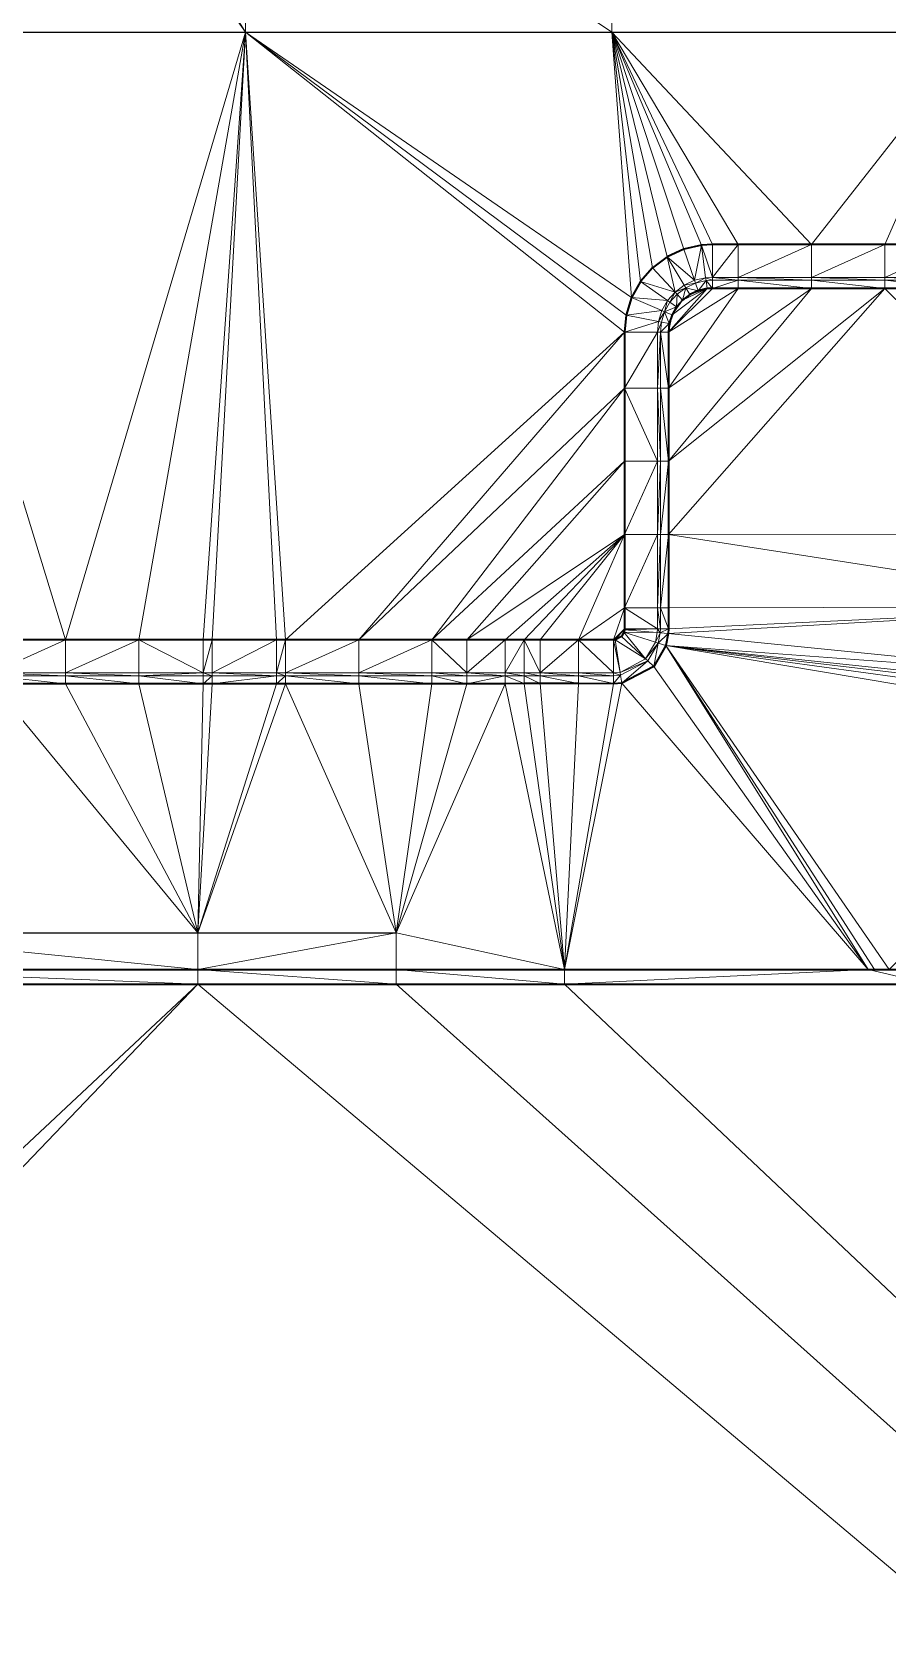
# Model space of a CAD drawing. Header units: metres. Extents: x 246428 to 246884, y 7418966 to 7419490.
# Drawn here: x 246667.09 to 246678.76, y 7419358.37 to 7419380.21 of the extents above; entities that cross this region are included whole.
import ezdxf

# ---------------------------------------------------------------- set-up
doc = ezdxf.new("R2010")
doc.units = ezdxf.units.M
doc.linetypes.add('blank name', pattern=[0])
doc.linetypes.add('HIDDEN', pattern=[9.525, 6.35, -3.175])
doc.layers.add('_12D_UNMAPPED', color=7, linetype='Continuous')
for name, color, linetype, lineweight in [('BATTER', 250, 'HIDDEN', 25), ('GRADELINES', 250, 'HIDDEN', 25), ('MISC_PATHS', 7, 'Continuous', 35)]:
    doc.layers.add(name, color=color, linetype=linetype, lineweight=lineweight)
for name, color, linetype, lineweight, true_color in [('KERB_BACK', 7, 'Continuous', 35, 0x5fd2ff), ('KERB_LINE', 7, 'Continuous', 18, 0xb9b9b9), ('KERB_LIP', 7, 'Continuous', 35, 0x5fd2ff), ('KERB_TOP', 7, 'Continuous', 18, 0xb9b9b9)]:
    doc.layers.add(name, color=color, linetype=linetype, lineweight=lineweight, true_color=true_color)

msp = doc.modelspace()

# ---------------------------------------------------------------- linework, layer by layer
at = {"layer": '_12D_UNMAPPED', "color": 3, "linetype": 'blank name', "lineweight": 0}
for points in [[(246665.008, 7419380.205, 34.223), (246666.636, 7419383.555, 34.286), (246667.636, 7419383.555, 34.304)], [(246670.008, 7419380.205, 34.314), (246665.008, 7419380.205, 34.223), (246667.636, 7419383.555, 34.304)], [(246670.008, 7419380.205, 34.314), (246667.636, 7419383.555, 34.304), (246667.929, 7419383.555, 34.309)], [(246670.008, 7419383.555, 34.347), (246670.008, 7419380.205, 34.314), (246667.929, 7419383.555, 34.309)], [(246675.008, 7419380.205, 34.405), (246670.008, 7419380.205, 34.314), (246670.008, 7419383.555, 34.347)], [(246675.008, 7419380.205, 34.405), (246670.008, 7419383.555, 34.347), (246675.008, 7419383.555, 34.439)], [(246680.008, 7419383.555, 34.53), (246680.008, 7419380.205, 34.496), (246675.008, 7419383.555, 34.439)], [(246680.008, 7419380.205, 34.496), (246675.008, 7419380.205, 34.405), (246675.008, 7419383.555, 34.439)], [(246667.552, 7419371.905, 34.186), (246666.552, 7419371.905, 34.168), (246665.008, 7419380.205, 34.223)], [(246667.552, 7419371.905, 34.186), (246665.008, 7419380.205, 34.223), (246670.008, 7419380.205, 34.314)], [(246668.552, 7419371.905, 34.204), (246667.552, 7419371.905, 34.186), (246670.008, 7419380.205, 34.314)], [(246669.429, 7419371.905, 34.22), (246668.552, 7419371.905, 34.204), (246670.008, 7419380.205, 34.314)], [(246669.429, 7419371.905, 34.22), (246669.429, 7419371.905, 34.22), (246670.008, 7419380.205, 34.314)], [(246669.552, 7419371.905, 34.223), (246669.429, 7419371.905, 34.22), (246670.008, 7419380.205, 34.314)], [(246670.429, 7419371.905, 34.239), (246669.552, 7419371.905, 34.223), (246670.008, 7419380.205, 34.314)], [(246670.429, 7419371.905, 34.239), (246670.429, 7419371.905, 34.239), (246670.008, 7419380.205, 34.314)], [(246670.008, 7419380.205, 34.314), (246675.203, 7419376.341, 34.37), (246675.179, 7419376.105, 34.367)], [(246670.552, 7419371.905, 34.241), (246670.429, 7419371.905, 34.239), (246670.008, 7419380.205, 34.314)], [(246670.008, 7419380.205, 34.314), (246675.277, 7419376.579, 34.374), (246675.203, 7419376.341, 34.37)], [(246670.008, 7419380.205, 34.314), (246675.008, 7419380.205, 34.405), (246675.277, 7419376.579, 34.374)], [(246670.552, 7419371.905, 34.241), (246670.008, 7419380.205, 34.314), (246675.179, 7419376.105, 34.367)], [(246675.008, 7419380.205, 34.405), (246675.399, 7419376.797, 34.378), (246675.277, 7419376.579, 34.374)], [(246675.008, 7419380.205, 34.405), (246680.008, 7419380.205, 34.496), (246677.732, 7419377.305, 34.426)], [(246675.008, 7419380.205, 34.405), (246677.732, 7419377.305, 34.426), (246676.732, 7419377.305, 34.408)], [(246675.008, 7419380.205, 34.405), (246676.732, 7419377.305, 34.408), (246676.38, 7419377.305, 34.401)], [(246675.008, 7419380.205, 34.405), (246676.38, 7419377.305, 34.401), (246676.232, 7419377.296, 34.398)], [(246675.008, 7419380.205, 34.405), (246676.232, 7419377.296, 34.398), (246675.989, 7419377.24, 34.393)], [(246675.008, 7419380.205, 34.405), (246675.989, 7419377.24, 34.393), (246675.763, 7419377.135, 34.388)], [(246675.008, 7419380.205, 34.405), (246675.563, 7419376.985, 34.383), (246675.399, 7419376.797, 34.378)], [(246675.008, 7419380.205, 34.405), (246675.763, 7419377.135, 34.388), (246675.563, 7419376.985, 34.383)], [(246680.008, 7419380.205, 34.496), (246678.732, 7419377.305, 34.444), (246677.732, 7419377.305, 34.426)], [(246680.008, 7419380.205, 34.496), (246679.732, 7419377.305, 34.462), (246678.732, 7419377.305, 34.444)], [(246675.989, 7419377.24, 34.393), (246676.232, 7419377.296, 34.398), (246676.136, 7419376.815, 34.368)], [(246676.232, 7419377.296, 34.398), (246676.287, 7419376.85, 34.373), (246676.136, 7419376.815, 34.368)], [(246676.232, 7419377.296, 34.398), (246676.38, 7419377.305, 34.401), (246676.38, 7419376.855, 34.376)], [(246676.232, 7419377.296, 34.398), (246676.38, 7419376.855, 34.376), (246676.287, 7419376.85, 34.373)], [(246676.732, 7419377.305, 34.408), (246676.732, 7419376.855, 34.383), (246676.38, 7419376.855, 34.376)], [(246676.38, 7419377.305, 34.401), (246676.732, 7419377.305, 34.408), (246676.38, 7419376.855, 34.376)], [(246676.732, 7419377.305, 34.408), (246677.732, 7419377.305, 34.426), (246676.732, 7419376.855, 34.383)], [(246677.732, 7419377.305, 34.426), (246677.732, 7419376.855, 34.401), (246676.732, 7419376.855, 34.383)], [(246677.732, 7419377.305, 34.426), (246678.732, 7419377.305, 34.444), (246677.732, 7419376.855, 34.401)], [(246678.732, 7419377.305, 34.444), (246678.732, 7419376.855, 34.419), (246677.732, 7419376.855, 34.401)], [(246679.732, 7419377.305, 34.462), (246679.732, 7419376.855, 34.437), (246678.732, 7419376.855, 34.419)], [(246678.732, 7419377.305, 34.444), (246679.732, 7419377.305, 34.462), (246678.732, 7419376.855, 34.419)], [(246675.563, 7419376.985, 34.383), (246675.763, 7419377.135, 34.388), (246675.869, 7419376.655, 34.358)], [(246675.763, 7419377.135, 34.388), (246675.989, 7419377.24, 34.393), (246676.136, 7419376.815, 34.368)], [(246675.763, 7419377.135, 34.388), (246676.136, 7419376.815, 34.368), (246675.994, 7419376.749, 34.363)], [(246675.763, 7419377.135, 34.388), (246675.994, 7419376.749, 34.363), (246675.869, 7419376.655, 34.358)], [(246675.399, 7419376.797, 34.378), (246675.563, 7419376.985, 34.383), (246675.869, 7419376.655, 34.358)], [(246676.287, 7419376.85, 34.373), (246676.38, 7419376.855, 34.376), (246676.38, 7419376.815, 34.526)], [(246676.38, 7419376.855, 34.376), (246676.732, 7419376.855, 34.383), (246676.732, 7419376.815, 34.533)], [(246676.38, 7419376.855, 34.376), (246676.732, 7419376.815, 34.533), (246676.38, 7419376.815, 34.526)], [(246676.732, 7419376.855, 34.383), (246677.732, 7419376.855, 34.401), (246677.732, 7419376.815, 34.551)], [(246676.732, 7419376.855, 34.383), (246677.732, 7419376.815, 34.551), (246676.732, 7419376.815, 34.533)], [(246677.732, 7419376.855, 34.401), (246678.732, 7419376.855, 34.419), (246678.732, 7419376.815, 34.569)], [(246677.732, 7419376.855, 34.401), (246678.732, 7419376.815, 34.569), (246677.732, 7419376.815, 34.551)], [(246678.732, 7419376.855, 34.419), (246679.732, 7419376.815, 34.587), (246678.732, 7419376.815, 34.569)], [(246678.732, 7419376.855, 34.419), (246679.732, 7419376.855, 34.437), (246679.732, 7419376.815, 34.587)], [(246675.277, 7419376.579, 34.374), (246675.399, 7419376.797, 34.378), (246675.767, 7419376.538, 34.353)], [(246675.399, 7419376.797, 34.378), (246675.869, 7419376.655, 34.358), (246675.767, 7419376.538, 34.353)], [(246675.767, 7419376.538, 34.353), (246675.869, 7419376.655, 34.358), (246675.799, 7419376.515, 34.503)], [(246675.78, 7419373.343, 34.465), (246675.78, 7419374.343, 34.475), (246678.732, 7419376.705, 34.569)], [(246682.13, 7419373.355, 34.665), (246675.78, 7419373.343, 34.465), (246678.732, 7419376.705, 34.569)], [(246678.732, 7419376.705, 34.569), (246675.78, 7419374.343, 34.475), (246677.732, 7419376.705, 34.551)], [(246675.78, 7419376.105, 34.492), (246676.732, 7419376.705, 34.533), (246675.78, 7419375.343, 34.485)], [(246676.306, 7419376.701, 34.523), (246676.38, 7419376.705, 34.526), (246675.78, 7419376.105, 34.492)], [(246676.38, 7419376.705, 34.526), (246676.732, 7419376.705, 34.533), (246675.78, 7419376.105, 34.492)], [(246676.732, 7419376.705, 34.533), (246677.732, 7419376.705, 34.551), (246675.78, 7419375.343, 34.485)], [(246677.732, 7419376.705, 34.551), (246675.78, 7419374.343, 34.475), (246675.78, 7419375.343, 34.485)], [(246675.828, 7419376.342, 34.499), (246676.306, 7419376.701, 34.523), (246675.78, 7419376.105, 34.492)], [(246675.869, 7419376.655, 34.358), (246675.897, 7419376.626, 34.508), (246675.799, 7419376.515, 34.503)], [(246675.971, 7419376.545, 34.508), (246676.306, 7419376.701, 34.523), (246675.828, 7419376.342, 34.499)], [(246675.869, 7419376.655, 34.358), (246675.994, 7419376.749, 34.363), (246676.015, 7419376.714, 34.513)], [(246675.869, 7419376.655, 34.358), (246676.015, 7419376.714, 34.513), (246675.897, 7419376.626, 34.508)], [(246675.897, 7419376.626, 34.508), (246676.015, 7419376.714, 34.513), (246675.971, 7419376.545, 34.508)], [(246676.015, 7419376.714, 34.513), (246676.071, 7419376.62, 34.513), (246675.971, 7419376.545, 34.508)], [(246676.071, 7419376.62, 34.513), (246676.306, 7419376.701, 34.523), (246675.971, 7419376.545, 34.508)], [(246675.994, 7419376.749, 34.363), (246676.136, 7419376.815, 34.368), (246676.149, 7419376.777, 34.518)], [(246675.994, 7419376.749, 34.363), (246676.149, 7419376.777, 34.518), (246676.015, 7419376.714, 34.513)], [(246676.015, 7419376.714, 34.513), (246676.149, 7419376.777, 34.518), (246676.184, 7419376.673, 34.518)], [(246676.015, 7419376.714, 34.513), (246676.184, 7419376.673, 34.518), (246676.071, 7419376.62, 34.513)], [(246676.184, 7419376.673, 34.518), (246676.306, 7419376.701, 34.523), (246676.071, 7419376.62, 34.513)], [(246676.136, 7419376.815, 34.368), (246676.287, 7419376.85, 34.373), (246676.149, 7419376.777, 34.518)], [(246676.287, 7419376.85, 34.373), (246676.292, 7419376.81, 34.523), (246676.149, 7419376.777, 34.518)], [(246676.149, 7419376.777, 34.518), (246676.292, 7419376.81, 34.523), (246676.184, 7419376.673, 34.518)], [(246676.292, 7419376.81, 34.523), (246676.306, 7419376.701, 34.523), (246676.184, 7419376.673, 34.518)], [(246676.287, 7419376.85, 34.373), (246676.38, 7419376.815, 34.526), (246676.292, 7419376.81, 34.523)], [(246676.292, 7419376.81, 34.523), (246676.38, 7419376.815, 34.526), (246676.38, 7419376.705, 34.526)], [(246676.292, 7419376.81, 34.523), (246676.38, 7419376.705, 34.526), (246676.306, 7419376.701, 34.523)], [(246676.732, 7419376.815, 34.533), (246676.732, 7419376.705, 34.533), (246676.38, 7419376.705, 34.526)], [(246676.38, 7419376.815, 34.526), (246676.732, 7419376.815, 34.533), (246676.38, 7419376.705, 34.526)], [(246676.732, 7419376.815, 34.533), (246677.732, 7419376.815, 34.551), (246677.732, 7419376.705, 34.551)], [(246676.732, 7419376.815, 34.533), (246677.732, 7419376.705, 34.551), (246676.732, 7419376.705, 34.533)], [(246677.732, 7419376.815, 34.551), (246678.732, 7419376.815, 34.569), (246678.732, 7419376.705, 34.569)], [(246677.732, 7419376.815, 34.551), (246678.732, 7419376.705, 34.569), (246677.732, 7419376.705, 34.551)], [(246678.732, 7419376.815, 34.569), (246679.732, 7419376.705, 34.587), (246678.732, 7419376.705, 34.569)], [(246678.732, 7419376.815, 34.569), (246679.732, 7419376.815, 34.587), (246679.732, 7419376.705, 34.587)], [(246679.732, 7419376.705, 34.587), (246682.13, 7419373.355, 34.665), (246678.732, 7419376.705, 34.569)], [(246675.203, 7419376.341, 34.37), (246675.277, 7419376.579, 34.374), (246675.69, 7419376.402, 34.349)], [(246675.277, 7419376.579, 34.374), (246675.767, 7419376.538, 34.353), (246675.69, 7419376.402, 34.349)], [(246675.69, 7419376.402, 34.349), (246675.767, 7419376.538, 34.353), (246675.727, 7419376.386, 34.499)], [(246675.767, 7419376.538, 34.353), (246675.799, 7419376.515, 34.503), (246675.727, 7419376.386, 34.499)], [(246675.727, 7419376.386, 34.499), (246675.799, 7419376.515, 34.503), (246675.889, 7419376.451, 34.503)], [(246675.727, 7419376.386, 34.499), (246675.889, 7419376.451, 34.503), (246675.828, 7419376.342, 34.499)], [(246675.799, 7419376.515, 34.503), (246675.897, 7419376.626, 34.508), (246675.889, 7419376.451, 34.503)], [(246675.889, 7419376.451, 34.503), (246675.971, 7419376.545, 34.508), (246675.828, 7419376.342, 34.499)], [(246675.897, 7419376.626, 34.508), (246675.971, 7419376.545, 34.508), (246675.889, 7419376.451, 34.503)], [(246675.179, 7419376.105, 34.367), (246675.203, 7419376.341, 34.37), (246675.644, 7419376.253, 34.345)], [(246675.179, 7419376.105, 34.367), (246675.644, 7419376.253, 34.345), (246675.63, 7419376.105, 34.342)], [(246675.203, 7419376.341, 34.37), (246675.69, 7419376.402, 34.349), (246675.644, 7419376.253, 34.345)], [(246675.63, 7419376.105, 34.342), (246675.644, 7419376.253, 34.345), (246675.683, 7419376.245, 34.495)], [(246675.63, 7419376.105, 34.342), (246675.683, 7419376.245, 34.495), (246675.669, 7419376.105, 34.492)], [(246675.644, 7419376.253, 34.345), (246675.69, 7419376.402, 34.349), (246675.727, 7419376.386, 34.499)], [(246675.644, 7419376.253, 34.345), (246675.727, 7419376.386, 34.499), (246675.683, 7419376.245, 34.495)], [(246675.669, 7419376.105, 34.492), (246675.683, 7419376.245, 34.495), (246675.791, 7419376.223, 34.495)], [(246675.669, 7419376.105, 34.492), (246675.791, 7419376.223, 34.495), (246675.78, 7419376.105, 34.492)], [(246675.683, 7419376.245, 34.495), (246675.727, 7419376.386, 34.499), (246675.791, 7419376.223, 34.495)], [(246675.727, 7419376.386, 34.499), (246675.828, 7419376.342, 34.499), (246675.791, 7419376.223, 34.495)], [(246675.791, 7419376.223, 34.495), (246675.828, 7419376.342, 34.499), (246675.78, 7419376.105, 34.492)], [(246671.552, 7419371.905, 34.259), (246670.552, 7419371.905, 34.241), (246675.179, 7419376.105, 34.367)], [(246671.552, 7419371.905, 34.259), (246675.179, 7419376.105, 34.367), (246675.179, 7419375.343, 34.36)], [(246675.179, 7419375.343, 34.36), (246675.63, 7419376.105, 34.342), (246675.63, 7419375.343, 34.335)], [(246675.179, 7419375.343, 34.36), (246675.179, 7419376.105, 34.367), (246675.63, 7419376.105, 34.342)], [(246675.63, 7419375.343, 34.335), (246675.63, 7419376.105, 34.342), (246675.669, 7419376.105, 34.492)], [(246675.63, 7419375.343, 34.335), (246675.669, 7419376.105, 34.492), (246675.669, 7419375.343, 34.485)], [(246675.669, 7419375.343, 34.485), (246675.669, 7419376.105, 34.492), (246675.78, 7419375.343, 34.485)], [(246675.669, 7419376.105, 34.492), (246675.78, 7419376.105, 34.492), (246675.78, 7419375.343, 34.485)], [(246672.552, 7419371.905, 34.277), (246671.552, 7419371.905, 34.259), (246675.179, 7419375.343, 34.36)], [(246675.179, 7419374.343, 34.35), (246672.552, 7419371.905, 34.277), (246675.179, 7419375.343, 34.36)], [(246675.63, 7419374.343, 34.325), (246675.179, 7419375.343, 34.36), (246675.63, 7419375.343, 34.335)], [(246675.63, 7419374.343, 34.325), (246675.179, 7419374.343, 34.35), (246675.179, 7419375.343, 34.36)], [(246675.669, 7419374.343, 34.475), (246675.63, 7419374.343, 34.325), (246675.63, 7419375.343, 34.335)], [(246675.669, 7419374.343, 34.475), (246675.63, 7419375.343, 34.335), (246675.669, 7419375.343, 34.485)], [(246675.78, 7419374.343, 34.475), (246675.669, 7419375.343, 34.485), (246675.78, 7419375.343, 34.485)], [(246675.78, 7419374.343, 34.475), (246675.669, 7419374.343, 34.475), (246675.669, 7419375.343, 34.485)], [(246675.179, 7419374.343, 34.35), (246673.029, 7419371.905, 34.286), (246672.552, 7419371.905, 34.277)], [(246675.179, 7419374.343, 34.35), (246673.029, 7419371.905, 34.286), (246673.029, 7419371.905, 34.286)], [(246675.179, 7419374.343, 34.35), (246675.179, 7419373.343, 34.34), (246673.029, 7419371.905, 34.286)], [(246675.179, 7419373.343, 34.34), (246675.63, 7419374.343, 34.325), (246675.63, 7419373.343, 34.315)], [(246675.179, 7419373.343, 34.34), (246675.179, 7419374.343, 34.35), (246675.63, 7419374.343, 34.325)], [(246675.63, 7419373.343, 34.315), (246675.669, 7419374.343, 34.475), (246675.669, 7419373.343, 34.465)], [(246675.63, 7419373.343, 34.315), (246675.63, 7419374.343, 34.325), (246675.669, 7419374.343, 34.475)], [(246675.669, 7419373.343, 34.465), (246675.78, 7419374.343, 34.475), (246675.78, 7419373.343, 34.465)], [(246675.669, 7419373.343, 34.465), (246675.669, 7419374.343, 34.475), (246675.78, 7419374.343, 34.475)], [(246675.179, 7419373.343, 34.34), (246673.552, 7419371.905, 34.296), (246673.029, 7419371.905, 34.286)], [(246675.179, 7419373.343, 34.34), (246673.812, 7419371.905, 34.3), (246673.552, 7419371.905, 34.296)], [(246675.179, 7419373.343, 34.34), (246674.029, 7419371.905, 34.304), (246673.812, 7419371.905, 34.3)], [(246675.179, 7419373.343, 34.34), (246673.812, 7419371.905, 34.3), (246673.812, 7419371.905, 34.3)], [(246675.179, 7419373.343, 34.34), (246674.552, 7419371.905, 34.314), (246674.029, 7419371.905, 34.304)], [(246675.179, 7419373.343, 34.34), (246674.029, 7419371.905, 34.304), (246674.029, 7419371.905, 34.304)], [(246675.179, 7419373.343, 34.34), (246675.179, 7419372.343, 34.33), (246674.552, 7419371.905, 34.314)], [(246675.179, 7419372.343, 34.33), (246675.179, 7419373.343, 34.34), (246675.63, 7419373.343, 34.315)], [(246675.179, 7419372.343, 34.33), (246675.63, 7419373.343, 34.315), (246675.63, 7419372.343, 34.305)], [(246675.63, 7419372.343, 34.305), (246675.63, 7419373.343, 34.315), (246675.669, 7419373.343, 34.465)], [(246675.63, 7419372.343, 34.305), (246675.669, 7419373.343, 34.465), (246675.669, 7419372.343, 34.455)], [(246675.669, 7419372.343, 34.455), (246675.669, 7419373.343, 34.465), (246675.78, 7419373.343, 34.465)], [(246675.669, 7419372.343, 34.455), (246675.78, 7419373.343, 34.465), (246675.78, 7419372.343, 34.455)], [(246675.78, 7419373.343, 34.465), (246682.13, 7419373.355, 34.665), (246682.13, 7419372.355, 34.681)], [(246675.78, 7419372.343, 34.455), (246675.78, 7419373.343, 34.465), (246682.13, 7419372.355, 34.681)], [(246675.179, 7419372.343, 34.33), (246675.029, 7419371.905, 34.323), (246674.552, 7419371.905, 34.314)], [(246675.179, 7419372.343, 34.33), (246675.179, 7419372.055, 34.327), (246675.029, 7419371.905, 34.323)], [(246675.179, 7419372.055, 34.327), (246675.179, 7419372.343, 34.33), (246675.63, 7419372.055, 34.302)], [(246675.179, 7419372.343, 34.33), (246675.63, 7419372.343, 34.305), (246675.63, 7419372.055, 34.302)], [(246675.63, 7419372.055, 34.302), (246675.63, 7419372.343, 34.305), (246675.669, 7419372.055, 34.452)], [(246675.63, 7419372.343, 34.305), (246675.669, 7419372.343, 34.455), (246675.669, 7419372.055, 34.452)], [(246675.669, 7419372.055, 34.452), (246675.669, 7419372.343, 34.455), (246675.78, 7419372.055, 34.452)], [(246675.669, 7419372.343, 34.455), (246675.78, 7419372.343, 34.455), (246675.78, 7419372.055, 34.452)], [(246675.777, 7419371.992, 34.452), (246675.78, 7419372.055, 34.452), (246682.13, 7419372.355, 34.681)], [(246675.777, 7419371.992, 34.452), (246682.13, 7419372.355, 34.681), (246682.13, 7419371.355, 34.698)], [(246675.78, 7419372.055, 34.452), (246675.78, 7419372.343, 34.455), (246682.13, 7419372.355, 34.681)], [(246675.179, 7419372.055, 34.327), (246675.029, 7419371.905, 34.323), (246675.029, 7419371.905, 34.323)], [(246675.179, 7419372.055, 34.327), (246675.03, 7419371.905, 34.323), (246675.029, 7419371.905, 34.323)], [(246675.179, 7419372.055, 34.327), (246675.052, 7419371.907, 34.323), (246675.03, 7419371.905, 34.323)], [(246675.179, 7419372.055, 34.327), (246675.139, 7419371.953, 34.325), (246675.052, 7419371.907, 34.323)], [(246675.179, 7419372.055, 34.327), (246675.179, 7419372.043, 34.327), (246675.139, 7419371.953, 34.325)], [(246675.179, 7419372.043, 34.327), (246675.179, 7419372.055, 34.327), (246675.63, 7419372.055, 34.302)], [(246675.179, 7419372.043, 34.327), (246675.63, 7419372.055, 34.302), (246675.627, 7419372.005, 34.302)], [(246675.627, 7419372.005, 34.302), (246675.63, 7419372.055, 34.302), (246675.667, 7419372.001, 34.452)], [(246675.63, 7419372.055, 34.302), (246675.669, 7419372.055, 34.452), (246675.667, 7419372.001, 34.452)], [(246675.667, 7419372.001, 34.452), (246675.669, 7419372.055, 34.452), (246675.78, 7419372.055, 34.452)], [(246675.667, 7419372.001, 34.452), (246675.78, 7419372.055, 34.452), (246675.777, 7419371.992, 34.452)], [(246666.552, 7419371.905, 34.168), (246667.552, 7419371.905, 34.186), (246666.552, 7419371.455, 34.143)], [(246667.552, 7419371.905, 34.186), (246667.552, 7419371.455, 34.161), (246666.552, 7419371.455, 34.143)], [(246667.552, 7419371.905, 34.186), (246668.552, 7419371.905, 34.204), (246667.552, 7419371.455, 34.161)], [(246668.552, 7419371.905, 34.204), (246668.552, 7419371.455, 34.179), (246667.552, 7419371.455, 34.161)], [(246668.552, 7419371.905, 34.204), (246669.429, 7419371.905, 34.22), (246669.429, 7419371.455, 34.195)], [(246668.552, 7419371.905, 34.204), (246669.429, 7419371.455, 34.195), (246668.552, 7419371.455, 34.179)], [(246669.429, 7419371.905, 34.22), (246669.552, 7419371.905, 34.223), (246669.429, 7419371.455, 34.195)], [(246669.429, 7419371.905, 34.22), (246669.429, 7419371.905, 34.22), (246669.429, 7419371.455, 34.195)], [(246669.552, 7419371.905, 34.223), (246669.552, 7419371.455, 34.198), (246669.429, 7419371.455, 34.195)], [(246669.429, 7419371.905, 34.22), (246669.429, 7419371.455, 34.195), (246669.429, 7419371.455, 34.195)], [(246669.552, 7419371.455, 34.198), (246670.429, 7419371.905, 34.239), (246670.429, 7419371.455, 34.214)], [(246669.552, 7419371.455, 34.198), (246669.552, 7419371.905, 34.223), (246670.429, 7419371.905, 34.239)], [(246670.429, 7419371.905, 34.239), (246670.552, 7419371.905, 34.241), (246670.429, 7419371.455, 34.214)], [(246670.552, 7419371.905, 34.241), (246670.552, 7419371.455, 34.216), (246670.429, 7419371.455, 34.214)], [(246670.429, 7419371.905, 34.239), (246670.429, 7419371.455, 34.214), (246670.429, 7419371.455, 34.214)], [(246670.429, 7419371.905, 34.239), (246670.429, 7419371.905, 34.239), (246670.429, 7419371.455, 34.214)], [(246670.552, 7419371.905, 34.241), (246671.552, 7419371.905, 34.259), (246670.552, 7419371.455, 34.216)], [(246671.552, 7419371.905, 34.259), (246671.552, 7419371.455, 34.234), (246670.552, 7419371.455, 34.216)], [(246671.552, 7419371.905, 34.259), (246672.552, 7419371.905, 34.277), (246671.552, 7419371.455, 34.234)], [(246672.552, 7419371.905, 34.277), (246672.552, 7419371.455, 34.252), (246671.552, 7419371.455, 34.234)], [(246672.552, 7419371.905, 34.277), (246673.029, 7419371.905, 34.286), (246673.029, 7419371.455, 34.261)], [(246672.552, 7419371.905, 34.277), (246673.029, 7419371.455, 34.261), (246672.552, 7419371.455, 34.252)], [(246673.029, 7419371.905, 34.286), (246673.552, 7419371.905, 34.296), (246673.029, 7419371.455, 34.261)], [(246673.029, 7419371.905, 34.286), (246673.029, 7419371.905, 34.286), (246673.029, 7419371.455, 34.261)], [(246673.552, 7419371.905, 34.296), (246673.552, 7419371.455, 34.271), (246673.029, 7419371.455, 34.261)], [(246673.029, 7419371.905, 34.286), (246673.029, 7419371.455, 34.261), (246673.029, 7419371.455, 34.261)], [(246673.812, 7419371.905, 34.3), (246673.812, 7419371.455, 34.275), (246673.552, 7419371.455, 34.271)], [(246673.552, 7419371.905, 34.296), (246673.812, 7419371.905, 34.3), (246673.552, 7419371.455, 34.271)], [(246673.812, 7419371.905, 34.3), (246674.029, 7419371.905, 34.304), (246674.029, 7419371.455, 34.279)], [(246673.812, 7419371.905, 34.3), (246674.029, 7419371.455, 34.279), (246673.812, 7419371.455, 34.275)], [(246673.812, 7419371.905, 34.3), (246673.812, 7419371.905, 34.3), (246673.812, 7419371.455, 34.275)], [(246673.812, 7419371.905, 34.3), (246673.812, 7419371.455, 34.275), (246673.812, 7419371.455, 34.275)], [(246674.029, 7419371.905, 34.304), (246674.552, 7419371.905, 34.314), (246674.029, 7419371.455, 34.279)], [(246674.552, 7419371.905, 34.314), (246674.552, 7419371.455, 34.289), (246674.029, 7419371.455, 34.279)], [(246674.029, 7419371.905, 34.304), (246674.029, 7419371.905, 34.304), (246674.029, 7419371.455, 34.279)], [(246674.029, 7419371.905, 34.304), (246674.029, 7419371.455, 34.279), (246674.029, 7419371.455, 34.279)], [(246674.552, 7419371.905, 34.314), (246675.029, 7419371.905, 34.323), (246675.029, 7419371.455, 34.298)], [(246674.552, 7419371.905, 34.314), (246675.029, 7419371.455, 34.298), (246674.552, 7419371.455, 34.289)], [(246675.029, 7419371.905, 34.323), (246675.029, 7419371.905, 34.323), (246675.029, 7419371.455, 34.298)], [(246675.029, 7419371.905, 34.323), (246675.03, 7419371.905, 34.323), (246675.029, 7419371.455, 34.298)], [(246675.03, 7419371.905, 34.323), (246675.03, 7419371.455, 34.298), (246675.029, 7419371.455, 34.298)], [(246675.029, 7419371.905, 34.323), (246675.029, 7419371.455, 34.298), (246675.029, 7419371.455, 34.298)], [(246675.03, 7419371.905, 34.323), (246675.052, 7419371.907, 34.323), (246675.121, 7419371.462, 34.298)], [(246675.03, 7419371.905, 34.323), (246675.121, 7419371.462, 34.298), (246675.03, 7419371.455, 34.298)], [(246675.052, 7419371.907, 34.323), (246675.139, 7419371.953, 34.325), (246675.468, 7419371.646, 34.3)], [(246675.052, 7419371.907, 34.323), (246675.468, 7419371.646, 34.3), (246675.121, 7419371.462, 34.298)], [(246675.179, 7419372.043, 34.327), (246675.172, 7419372.01, 34.326), (246675.139, 7419371.953, 34.325)], [(246675.139, 7419371.953, 34.325), (246675.172, 7419372.01, 34.326), (246675.468, 7419371.646, 34.3)], [(246675.172, 7419372.01, 34.326), (246675.179, 7419372.043, 34.327), (246675.627, 7419372.005, 34.302)], [(246675.172, 7419372.01, 34.326), (246675.601, 7419371.874, 34.301), (246675.468, 7419371.646, 34.3)], [(246675.172, 7419372.01, 34.326), (246675.627, 7419372.005, 34.302), (246675.601, 7419371.874, 34.301)], [(246675.468, 7419371.646, 34.3), (246675.601, 7419371.874, 34.301), (246675.64, 7419371.862, 34.451)], [(246675.468, 7419371.646, 34.3), (246675.64, 7419371.862, 34.451), (246675.497, 7419371.619, 34.45)], [(246675.497, 7419371.619, 34.45), (246675.64, 7419371.862, 34.451), (246675.578, 7419371.543, 34.45)], [(246675.64, 7419371.862, 34.451), (246675.744, 7419371.829, 34.451), (246675.578, 7419371.543, 34.45)], [(246675.601, 7419371.874, 34.301), (246675.627, 7419372.005, 34.302), (246675.667, 7419372.001, 34.452)], [(246675.601, 7419371.874, 34.301), (246675.667, 7419372.001, 34.452), (246675.64, 7419371.862, 34.451)], [(246675.64, 7419371.862, 34.451), (246675.667, 7419372.001, 34.452), (246675.777, 7419371.992, 34.452)], [(246675.64, 7419371.862, 34.451), (246675.777, 7419371.992, 34.452), (246675.744, 7419371.829, 34.451)], [(246675.744, 7419371.829, 34.451), (246675.777, 7419371.992, 34.452), (246682.13, 7419371.355, 34.698)], [(246675.121, 7419371.462, 34.298), (246675.468, 7419371.646, 34.3), (246675.497, 7419371.619, 34.45)], [(246675.121, 7419371.462, 34.298), (246675.497, 7419371.619, 34.45), (246675.127, 7419371.423, 34.448)], [(246675.127, 7419371.423, 34.448), (246675.497, 7419371.619, 34.45), (246675.144, 7419371.314, 34.448)], [(246675.497, 7419371.619, 34.45), (246675.578, 7419371.543, 34.45), (246675.144, 7419371.314, 34.448)], [(246675.578, 7419371.543, 34.45), (246675.744, 7419371.829, 34.451), (246678.505, 7419367.405, 34.738)], [(246675.744, 7419371.829, 34.451), (246678.792, 7419367.405, 34.74), (246678.592, 7419367.405, 34.739)], [(246682.13, 7419371.074, 34.703), (246675.744, 7419371.829, 34.451), (246682.13, 7419371.155, 34.701)], [(246675.744, 7419371.829, 34.451), (246682.13, 7419371.355, 34.698), (246682.13, 7419371.155, 34.701)], [(246675.744, 7419371.829, 34.451), (246682.13, 7419371.074, 34.703), (246682.13, 7419370.955, 34.705)], [(246675.744, 7419371.829, 34.451), (246682.13, 7419370.955, 34.705), (246682.13, 7419370.755, 34.708)], [(246675.744, 7419371.829, 34.451), (246682.13, 7419370.755, 34.708), (246678.792, 7419367.405, 34.74)], [(246675.744, 7419371.829, 34.451), (246678.592, 7419367.405, 34.739), (246678.505, 7419367.405, 34.738)], [(246666.552, 7419371.455, 34.143), (246667.552, 7419371.455, 34.161), (246667.552, 7419371.415, 34.311)], [(246666.552, 7419371.455, 34.143), (246667.552, 7419371.415, 34.311), (246666.552, 7419371.415, 34.293)], [(246666.552, 7419371.415, 34.293), (246667.552, 7419371.305, 34.311), (246666.552, 7419371.305, 34.293)], [(246666.552, 7419371.415, 34.293), (246667.552, 7419371.415, 34.311), (246667.552, 7419371.305, 34.311)], [(246667.552, 7419371.455, 34.161), (246668.552, 7419371.415, 34.329), (246667.552, 7419371.415, 34.311)], [(246667.552, 7419371.455, 34.161), (246668.552, 7419371.455, 34.179), (246668.552, 7419371.415, 34.329)], [(246667.552, 7419371.415, 34.311), (246668.552, 7419371.305, 34.329), (246667.552, 7419371.305, 34.311)], [(246667.552, 7419371.415, 34.311), (246668.552, 7419371.415, 34.329), (246668.552, 7419371.305, 34.329)], [(246669.429, 7419371.455, 34.195), (246669.429, 7419371.415, 34.345), (246668.552, 7419371.415, 34.329)], [(246668.552, 7419371.455, 34.179), (246669.429, 7419371.455, 34.195), (246668.552, 7419371.415, 34.329)], [(246668.552, 7419371.415, 34.329), (246669.429, 7419371.415, 34.345), (246669.429, 7419371.305, 34.345)], [(246668.552, 7419371.415, 34.329), (246669.429, 7419371.305, 34.345), (246668.552, 7419371.305, 34.329)], [(246669.429, 7419371.455, 34.195), (246669.429, 7419371.455, 34.195), (246669.429, 7419371.415, 34.345)], [(246669.429, 7419371.455, 34.195), (246669.552, 7419371.455, 34.198), (246669.552, 7419371.415, 34.329)], [(246669.429, 7419371.455, 34.195), (246669.552, 7419371.415, 34.329), (246669.429, 7419371.415, 34.345)], [(246669.429, 7419371.455, 34.195), (246669.429, 7419371.415, 34.345), (246669.429, 7419371.415, 34.345)], [(246669.429, 7419371.415, 34.345), (246669.429, 7419371.415, 34.345), (246669.429, 7419371.305, 34.345)], [(246669.429, 7419371.415, 34.345), (246669.552, 7419371.415, 34.329), (246669.429, 7419371.305, 34.345)], [(246669.552, 7419371.415, 34.329), (246669.552, 7419371.305, 34.329), (246669.429, 7419371.305, 34.345)], [(246669.429, 7419371.415, 34.345), (246669.429, 7419371.305, 34.345), (246669.429, 7419371.305, 34.345)], [(246669.552, 7419371.455, 34.198), (246670.429, 7419371.455, 34.214), (246670.429, 7419371.415, 34.214)], [(246669.552, 7419371.415, 34.329), (246669.552, 7419371.455, 34.198), (246670.429, 7419371.415, 34.214)], [(246669.552, 7419371.305, 34.329), (246670.429, 7419371.415, 34.214), (246670.429, 7419371.305, 34.214)], [(246669.552, 7419371.305, 34.329), (246669.552, 7419371.415, 34.329), (246670.429, 7419371.415, 34.214)], [(246670.429, 7419371.455, 34.214), (246670.552, 7419371.455, 34.216), (246670.552, 7419371.415, 34.216)], [(246670.429, 7419371.455, 34.214), (246670.429, 7419371.455, 34.214), (246670.429, 7419371.415, 34.214)], [(246670.429, 7419371.455, 34.214), (246670.552, 7419371.415, 34.216), (246670.429, 7419371.415, 34.214)], [(246670.429, 7419371.455, 34.214), (246670.429, 7419371.415, 34.214), (246670.429, 7419371.415, 34.214)], [(246670.429, 7419371.415, 34.214), (246670.552, 7419371.415, 34.216), (246670.429, 7419371.305, 34.214)], [(246670.552, 7419371.415, 34.216), (246670.552, 7419371.305, 34.216), (246670.429, 7419371.305, 34.214)], [(246670.429, 7419371.415, 34.214), (246670.429, 7419371.305, 34.214), (246670.429, 7419371.305, 34.214)], [(246670.429, 7419371.415, 34.214), (246670.429, 7419371.415, 34.214), (246670.429, 7419371.305, 34.214)], [(246670.552, 7419371.455, 34.216), (246671.552, 7419371.455, 34.234), (246671.552, 7419371.415, 34.234)], [(246670.552, 7419371.455, 34.216), (246671.552, 7419371.415, 34.234), (246670.552, 7419371.415, 34.216)], [(246670.552, 7419371.415, 34.216), (246671.552, 7419371.415, 34.234), (246671.552, 7419371.305, 34.234)], [(246670.552, 7419371.415, 34.216), (246671.552, 7419371.305, 34.234), (246670.552, 7419371.305, 34.216)], [(246671.552, 7419371.455, 34.234), (246672.552, 7419371.415, 34.252), (246671.552, 7419371.415, 34.234)], [(246671.552, 7419371.455, 34.234), (246672.552, 7419371.455, 34.252), (246672.552, 7419371.415, 34.252)], [(246671.552, 7419371.415, 34.234), (246672.552, 7419371.415, 34.252), (246672.552, 7419371.305, 34.252)], [(246671.552, 7419371.415, 34.234), (246672.552, 7419371.305, 34.252), (246671.552, 7419371.305, 34.234)], [(246672.552, 7419371.455, 34.252), (246673.029, 7419371.455, 34.261), (246673.029, 7419371.415, 34.261)], [(246672.552, 7419371.455, 34.252), (246673.029, 7419371.415, 34.261), (246672.552, 7419371.415, 34.252)], [(246672.552, 7419371.415, 34.252), (246673.029, 7419371.415, 34.261), (246673.029, 7419371.305, 34.261)], [(246672.552, 7419371.415, 34.252), (246673.029, 7419371.305, 34.261), (246672.552, 7419371.305, 34.252)], [(246673.029, 7419371.455, 34.261), (246673.029, 7419371.455, 34.261), (246673.029, 7419371.415, 34.261)], [(246673.029, 7419371.455, 34.261), (246673.552, 7419371.455, 34.271), (246673.552, 7419371.415, 34.349)], [(246673.029, 7419371.455, 34.261), (246673.552, 7419371.415, 34.349), (246673.029, 7419371.415, 34.261)], [(246673.029, 7419371.455, 34.261), (246673.029, 7419371.415, 34.261), (246673.029, 7419371.415, 34.261)], [(246673.029, 7419371.415, 34.261), (246673.552, 7419371.415, 34.349), (246673.029, 7419371.305, 34.261)], [(246673.029, 7419371.415, 34.261), (246673.029, 7419371.415, 34.261), (246673.029, 7419371.305, 34.261)], [(246673.552, 7419371.415, 34.349), (246673.552, 7419371.305, 34.349), (246673.029, 7419371.305, 34.261)], [(246673.029, 7419371.415, 34.261), (246673.029, 7419371.305, 34.261), (246673.029, 7419371.305, 34.261)], [(246673.552, 7419371.455, 34.271), (246673.812, 7419371.455, 34.275), (246673.812, 7419371.415, 34.393)], [(246673.552, 7419371.455, 34.271), (246673.812, 7419371.415, 34.393), (246673.552, 7419371.415, 34.349)], [(246673.552, 7419371.415, 34.349), (246673.812, 7419371.415, 34.393), (246673.812, 7419371.308, 34.393)], [(246673.552, 7419371.415, 34.349), (246673.812, 7419371.308, 34.393), (246673.552, 7419371.305, 34.349)], [(246673.812, 7419371.455, 34.275), (246673.812, 7419371.455, 34.275), (246673.812, 7419371.415, 34.393)], [(246673.812, 7419371.455, 34.275), (246673.812, 7419371.415, 34.393), (246673.812, 7419371.415, 34.393)], [(246673.812, 7419371.455, 34.275), (246674.029, 7419371.455, 34.279), (246674.029, 7419371.415, 34.429)], [(246673.812, 7419371.455, 34.275), (246674.029, 7419371.415, 34.429), (246673.812, 7419371.415, 34.393)], [(246673.812, 7419371.415, 34.393), (246673.812, 7419371.415, 34.393), (246673.812, 7419371.308, 34.393)], [(246673.812, 7419371.415, 34.393), (246674.029, 7419371.415, 34.429), (246674.029, 7419371.308, 34.429)], [(246673.812, 7419371.415, 34.393), (246674.029, 7419371.308, 34.429), (246673.812, 7419371.308, 34.393)], [(246674.029, 7419371.455, 34.279), (246674.552, 7419371.455, 34.289), (246674.552, 7419371.415, 34.439)], [(246674.029, 7419371.455, 34.279), (246674.029, 7419371.455, 34.279), (246674.029, 7419371.415, 34.429)], [(246674.029, 7419371.455, 34.279), (246674.552, 7419371.415, 34.439), (246674.029, 7419371.415, 34.429)], [(246674.029, 7419371.455, 34.279), (246674.029, 7419371.415, 34.429), (246674.029, 7419371.415, 34.429)], [(246674.029, 7419371.415, 34.429), (246674.552, 7419371.415, 34.439), (246674.552, 7419371.308, 34.439)], [(246674.029, 7419371.415, 34.429), (246674.029, 7419371.308, 34.429), (246674.029, 7419371.308, 34.429)], [(246674.029, 7419371.415, 34.429), (246674.029, 7419371.415, 34.429), (246674.029, 7419371.308, 34.429)], [(246674.029, 7419371.415, 34.429), (246674.552, 7419371.308, 34.439), (246674.029, 7419371.308, 34.429)], [(246674.552, 7419371.455, 34.289), (246675.029, 7419371.455, 34.298), (246675.029, 7419371.415, 34.448)], [(246674.552, 7419371.455, 34.289), (246675.029, 7419371.415, 34.448), (246674.552, 7419371.415, 34.439)], [(246674.552, 7419371.415, 34.439), (246675.029, 7419371.415, 34.448), (246675.029, 7419371.308, 34.448)], [(246674.552, 7419371.415, 34.439), (246675.029, 7419371.308, 34.448), (246674.552, 7419371.308, 34.439)], [(246675.029, 7419371.455, 34.298), (246675.029, 7419371.455, 34.298), (246675.029, 7419371.415, 34.448)], [(246675.029, 7419371.455, 34.298), (246675.03, 7419371.455, 34.298), (246675.03, 7419371.415, 34.448)], [(246675.029, 7419371.455, 34.298), (246675.03, 7419371.415, 34.448), (246675.029, 7419371.415, 34.448)], [(246675.029, 7419371.455, 34.298), (246675.029, 7419371.415, 34.448), (246675.029, 7419371.415, 34.448)], [(246675.03, 7419371.415, 34.448), (246675.127, 7419371.423, 34.448), (246675.029, 7419371.308, 34.448)], [(246675.127, 7419371.423, 34.448), (246675.144, 7419371.314, 34.448), (246675.029, 7419371.308, 34.448)], [(246675.029, 7419371.415, 34.448), (246675.029, 7419371.415, 34.448), (246675.029, 7419371.308, 34.448)], [(246675.029, 7419371.415, 34.448), (246675.03, 7419371.415, 34.448), (246675.029, 7419371.308, 34.448)], [(246675.03, 7419371.455, 34.298), (246675.121, 7419371.462, 34.298), (246675.127, 7419371.423, 34.448)], [(246675.03, 7419371.455, 34.298), (246675.127, 7419371.423, 34.448), (246675.03, 7419371.415, 34.448)], [(246675.144, 7419371.314, 34.448), (246675.578, 7419371.543, 34.45), (246678.505, 7419367.405, 34.738)], [(246669.359, 7419367.905, 34.668), (246664.359, 7419367.905, 34.633), (246666.552, 7419371.305, 34.293)], [(246667.552, 7419371.305, 34.311), (246669.359, 7419367.905, 34.668), (246666.552, 7419371.305, 34.293)], [(246668.552, 7419371.305, 34.329), (246669.359, 7419367.905, 34.668), (246667.552, 7419371.305, 34.311)], [(246669.429, 7419371.305, 34.345), (246669.359, 7419367.905, 34.668), (246668.552, 7419371.305, 34.329)], [(246669.552, 7419371.305, 34.329), (246669.359, 7419367.905, 34.668), (246669.429, 7419371.305, 34.345)], [(246669.429, 7419371.305, 34.345), (246669.359, 7419367.905, 34.668), (246669.429, 7419371.305, 34.345)], [(246672.065, 7419367.905, 34.687), (246669.359, 7419367.905, 34.668), (246670.552, 7419371.305, 34.216)], [(246670.552, 7419371.305, 34.216), (246669.359, 7419367.905, 34.668), (246670.429, 7419371.305, 34.214)], [(246670.429, 7419371.305, 34.214), (246669.359, 7419367.905, 34.668), (246670.429, 7419371.305, 34.214)], [(246669.359, 7419367.905, 34.668), (246669.552, 7419371.305, 34.329), (246670.429, 7419371.305, 34.214)], [(246671.552, 7419371.305, 34.234), (246672.065, 7419367.905, 34.687), (246670.552, 7419371.305, 34.216)], [(246672.552, 7419371.305, 34.252), (246672.065, 7419367.905, 34.687), (246671.552, 7419371.305, 34.234)], [(246674.359, 7419367.405, 34.709), (246672.065, 7419367.905, 34.687), (246673.552, 7419371.305, 34.349)], [(246673.552, 7419371.305, 34.349), (246672.065, 7419367.905, 34.687), (246673.029, 7419371.305, 34.261)], [(246673.029, 7419371.305, 34.261), (246672.065, 7419367.905, 34.687), (246673.029, 7419371.305, 34.261)], [(246673.029, 7419371.305, 34.261), (246672.065, 7419367.905, 34.687), (246672.552, 7419371.305, 34.252)], [(246673.812, 7419371.308, 34.393), (246673.812, 7419371.305, 34.393), (246673.552, 7419371.305, 34.349)], [(246673.812, 7419371.305, 34.393), (246674.359, 7419367.405, 34.709), (246673.552, 7419371.305, 34.349)], [(246673.812, 7419371.308, 34.393), (246674.029, 7419371.308, 34.429), (246673.812, 7419371.305, 34.393)], [(246674.029, 7419371.308, 34.429), (246674.359, 7419367.405, 34.709), (246673.812, 7419371.305, 34.393)], [(246674.552, 7419371.308, 34.439), (246674.359, 7419367.405, 34.709), (246674.029, 7419371.308, 34.429)], [(246674.029, 7419371.308, 34.429), (246674.359, 7419367.405, 34.709), (246674.029, 7419371.308, 34.429)], [(246675.144, 7419371.314, 34.448), (246674.359, 7419367.405, 34.709), (246675.03, 7419371.305, 34.448)], [(246674.359, 7419367.405, 34.709), (246675.144, 7419371.314, 34.448), (246678.505, 7419367.405, 34.738)], [(246675.029, 7419371.305, 34.448), (246674.359, 7419367.405, 34.709), (246674.552, 7419371.308, 34.439)], [(246675.03, 7419371.305, 34.448), (246674.359, 7419367.405, 34.709), (246675.029, 7419371.305, 34.448)], [(246675.029, 7419371.308, 34.448), (246675.029, 7419371.305, 34.448), (246674.552, 7419371.308, 34.439)], [(246675.144, 7419371.314, 34.448), (246675.03, 7419371.305, 34.448), (246675.029, 7419371.308, 34.448)], [(246675.03, 7419371.305, 34.448), (246675.029, 7419371.305, 34.448), (246675.029, 7419371.308, 34.448)], [(246669.359, 7419367.405, 34.673), (246664.359, 7419367.905, 34.633), (246669.359, 7419367.905, 34.668)], [(246669.359, 7419367.405, 34.673), (246664.359, 7419367.405, 34.638), (246664.359, 7419367.905, 34.633)], [(246672.065, 7419367.405, 34.692), (246669.359, 7419367.405, 34.673), (246672.065, 7419367.905, 34.687)], [(246669.359, 7419367.405, 34.673), (246669.359, 7419367.905, 34.668), (246672.065, 7419367.905, 34.687)], [(246672.065, 7419367.405, 34.692), (246672.065, 7419367.405, 34.692), (246672.065, 7419367.905, 34.687)], [(246674.359, 7419367.405, 34.709), (246672.065, 7419367.405, 34.692), (246672.065, 7419367.905, 34.687)], [(246669.359, 7419367.205, 34.673), (246664.359, 7419367.205, 34.638), (246664.359, 7419367.405, 34.638)], [(246669.359, 7419367.205, 34.673), (246664.359, 7419367.405, 34.638), (246669.359, 7419367.405, 34.673)], [(246672.065, 7419367.205, 34.692), (246669.359, 7419367.205, 34.673), (246669.359, 7419367.405, 34.673)], [(246672.065, 7419367.205, 34.692), (246669.359, 7419367.405, 34.673), (246672.065, 7419367.405, 34.692)], [(246674.359, 7419367.205, 34.709), (246672.065, 7419367.405, 34.692), (246674.359, 7419367.405, 34.709)], [(246672.065, 7419367.205, 34.692), (246672.065, 7419367.205, 34.692), (246672.065, 7419367.405, 34.692)], [(246674.359, 7419367.205, 34.709), (246672.065, 7419367.205, 34.692), (246672.065, 7419367.405, 34.692)], [(246672.065, 7419367.205, 34.692), (246672.065, 7419367.405, 34.692), (246672.065, 7419367.405, 34.692)], [(246674.359, 7419367.205, 34.709), (246674.359, 7419367.405, 34.709), (246678.505, 7419367.405, 34.738)], [(246679.359, 7419367.205, 34.744), (246674.359, 7419367.205, 34.709), (246678.505, 7419367.405, 34.738)], [(246679.359, 7419367.405, 34.744), (246679.359, 7419367.205, 34.744), (246678.505, 7419367.405, 34.738)], [(246678.592, 7419367.405, 34.739), (246679.359, 7419367.405, 34.744), (246678.505, 7419367.405, 34.738)], [(246678.792, 7419367.405, 34.74), (246679.359, 7419367.405, 34.744), (246678.592, 7419367.405, 34.739)], [(246622.898, 7419323.666, 34.037), (246664.359, 7419367.205, 34.638), (246669.359, 7419367.205, 34.673)], [(246715.767, 7419328.055, 34.725), (246622.898, 7419318.666, 34.002), (246669.359, 7419367.205, 34.673)], [(246622.898, 7419318.666, 34.002), (246622.898, 7419323.666, 34.037), (246669.359, 7419367.205, 34.673)], [(246672.065, 7419367.205, 34.692), (246715.767, 7419328.055, 34.725), (246669.359, 7419367.205, 34.673)], [(246715.767, 7419328.055, 34.725), (246672.065, 7419367.205, 34.692), (246674.359, 7419367.205, 34.709)], [(246715.767, 7419328.055, 34.725), (246672.065, 7419367.205, 34.692), (246672.065, 7419367.205, 34.692)], [(246715.767, 7419328.055, 34.725), (246674.359, 7419367.205, 34.709), (246679.359, 7419367.205, 34.744)]]:
    msp.add_3dface(points, dxfattribs=at)
at = {"layer": 'BATTER'}
msp.add_polyline3d([(246634.359, 7419367.905, 34.421), (246639.359, 7419367.905, 34.456), (246644.359, 7419367.905, 34.492), (246649.359, 7419367.905, 34.527), (246654.359, 7419367.905, 34.562), (246659.359, 7419367.905, 34.598), (246664.359, 7419367.905, 34.633), (246669.359, 7419367.905, 34.668), (246672.065, 7419367.905, 34.687)], dxfattribs=at)
at = {"layer": 'GRADELINES'}
for points in [[(246635.008, 7419380.205, 33.699), (246640.008, 7419380.205, 33.768), (246641.752, 7419380.205, 33.798), (246645.008, 7419380.205, 33.858), (246645.008, 7419380.205, 33.858), (246650.008, 7419380.205, 33.949), (246653.179, 7419380.205, 34.007), (246653.18, 7419380.205, 34.007), (246653.18, 7419380.205, 34.007), (246655.008, 7419380.205, 34.04), (246660.008, 7419380.205, 34.131), (246665.008, 7419380.205, 34.223), (246670.008, 7419380.205, 34.314), (246675.008, 7419380.205, 34.405), (246680.008, 7419380.205, 34.496), (246685.008, 7419380.205, 34.588), (246690.008, 7419380.205, 34.679), (246695.008, 7419380.205, 34.77), (246700.008, 7419380.205, 34.861)], [(246678.792, 7419367.405, 34.74), (246678.592, 7419367.405, 34.739), (246678.505, 7419367.405, 34.738)]]:
    msp.add_polyline3d(points, dxfattribs=at)
at = {"layer": 'KERB_BACK'}
for points in [[(246679.732, 7419376.705, 34.587), (246678.732, 7419376.705, 34.569), (246677.732, 7419376.705, 34.551), (246676.732, 7419376.705, 34.533), (246676.38, 7419376.705, 34.526), (246676.306, 7419376.701, 34.523), (246676.184, 7419376.673, 34.518), (246676.071, 7419376.62, 34.513), (246675.971, 7419376.545, 34.508), (246675.889, 7419376.451, 34.503), (246675.828, 7419376.342, 34.499), (246675.791, 7419376.223, 34.495), (246675.78, 7419376.105, 34.492), (246675.78, 7419375.343, 34.485), (246675.78, 7419374.343, 34.475), (246675.78, 7419373.343, 34.465), (246675.78, 7419372.343, 34.455), (246675.78, 7419372.055, 34.452), (246675.777, 7419371.992, 34.452), (246675.744, 7419371.829, 34.451), (246675.578, 7419371.543, 34.45), (246675.144, 7419371.314, 34.448), (246675.03, 7419371.305, 34.448), (246675.029, 7419371.305, 34.448), (246675.029, 7419371.308, 34.448), (246674.552, 7419371.308, 34.439), (246674.029, 7419371.308, 34.429), (246674.029, 7419371.308, 34.429), (246673.812, 7419371.308, 34.393), (246673.812, 7419371.305, 34.393), (246673.552, 7419371.305, 34.349), (246673.029, 7419371.305, 34.261), (246673.029, 7419371.305, 34.261), (246672.552, 7419371.305, 34.252), (246671.552, 7419371.305, 34.234), (246670.552, 7419371.305, 34.216), (246670.429, 7419371.305, 34.214), (246670.429, 7419371.305, 34.214), (246669.552, 7419371.305, 34.329), (246669.429, 7419371.305, 34.345), (246669.429, 7419371.305, 34.345), (246668.552, 7419371.305, 34.329), (246667.552, 7419371.305, 34.311), (246666.552, 7419371.305, 34.293)], [(246634.359, 7419367.405, 34.426), (246639.359, 7419367.405, 34.461), (246644.359, 7419367.405, 34.497), (246649.359, 7419367.405, 34.532), (246654.359, 7419367.405, 34.567), (246659.359, 7419367.405, 34.603), (246664.359, 7419367.405, 34.638), (246669.359, 7419367.405, 34.673), (246672.065, 7419367.405, 34.692), (246672.065, 7419367.405, 34.692), (246674.359, 7419367.405, 34.709), (246679.359, 7419367.405, 34.744), (246684.359, 7419367.405, 34.779), (246689.359, 7419367.405, 34.815), (246694.359, 7419367.405, 34.85), (246699.359, 7419367.405, 34.885), (246704.359, 7419367.405, 34.921), (246709.359, 7419367.405, 34.956), (246714.359, 7419367.405, 34.991), (246715.767, 7419367.405, 35.001), (246715.767, 7419367.405, 35.001)]]:
    msp.add_polyline3d(points, dxfattribs=at)
at = {"layer": 'KERB_LINE'}
for points in [[(246679.732, 7419376.855, 34.437), (246678.732, 7419376.855, 34.419), (246677.732, 7419376.855, 34.401), (246676.732, 7419376.855, 34.383), (246676.38, 7419376.855, 34.376), (246676.287, 7419376.85, 34.373), (246676.136, 7419376.815, 34.368), (246675.994, 7419376.749, 34.363), (246675.869, 7419376.655, 34.358), (246675.767, 7419376.538, 34.353), (246675.69, 7419376.402, 34.349), (246675.644, 7419376.253, 34.345), (246675.63, 7419376.105, 34.342), (246675.63, 7419375.343, 34.335), (246675.63, 7419374.343, 34.325), (246675.63, 7419373.343, 34.315), (246675.63, 7419372.343, 34.305), (246675.63, 7419372.055, 34.302), (246675.627, 7419372.005, 34.302), (246675.601, 7419371.874, 34.301), (246675.468, 7419371.646, 34.3), (246675.121, 7419371.462, 34.298), (246675.03, 7419371.455, 34.298), (246675.029, 7419371.455, 34.298), (246675.029, 7419371.455, 34.298), (246674.552, 7419371.455, 34.289), (246674.029, 7419371.455, 34.279), (246674.029, 7419371.455, 34.279), (246673.812, 7419371.455, 34.275), (246673.812, 7419371.455, 34.275), (246673.552, 7419371.455, 34.271), (246673.029, 7419371.455, 34.261), (246673.029, 7419371.455, 34.261), (246672.552, 7419371.455, 34.252), (246671.552, 7419371.455, 34.234), (246670.552, 7419371.455, 34.216), (246670.429, 7419371.455, 34.214), (246670.429, 7419371.455, 34.214), (246669.552, 7419371.455, 34.198), (246669.429, 7419371.455, 34.195), (246669.429, 7419371.455, 34.195), (246668.552, 7419371.455, 34.179), (246667.552, 7419371.455, 34.161), (246666.552, 7419371.455, 34.143)], [(246634.359, 7419367.205, 34.426), (246639.359, 7419367.205, 34.461), (246644.359, 7419367.205, 34.497), (246649.359, 7419367.205, 34.532), (246654.359, 7419367.205, 34.567), (246659.359, 7419367.205, 34.603), (246664.359, 7419367.205, 34.638), (246669.359, 7419367.205, 34.673), (246672.065, 7419367.205, 34.692), (246672.065, 7419367.205, 34.692), (246674.359, 7419367.205, 34.709), (246679.359, 7419367.205, 34.744), (246684.359, 7419367.205, 34.779), (246689.359, 7419367.205, 34.815), (246694.359, 7419367.205, 34.85), (246699.359, 7419367.205, 34.885), (246704.359, 7419367.205, 34.921), (246709.359, 7419367.205, 34.956), (246714.359, 7419367.205, 34.991), (246715.767, 7419367.205, 35.001), (246715.767, 7419367.205, 35.001)]]:
    msp.add_polyline3d(points, dxfattribs=at)
at = {"layer": 'KERB_LIP'}
msp.add_polyline3d([(246679.732, 7419377.305, 34.462), (246678.732, 7419377.305, 34.444), (246677.732, 7419377.305, 34.426), (246676.732, 7419377.305, 34.408), (246676.38, 7419377.305, 34.401), (246676.232, 7419377.296, 34.398), (246675.989, 7419377.24, 34.393), (246675.763, 7419377.135, 34.388), (246675.563, 7419376.985, 34.383), (246675.399, 7419376.797, 34.378), (246675.277, 7419376.579, 34.374), (246675.203, 7419376.341, 34.37), (246675.179, 7419376.105, 34.367), (246675.179, 7419375.343, 34.36), (246675.179, 7419374.343, 34.35), (246675.179, 7419373.343, 34.34), (246675.179, 7419372.343, 34.33), (246675.179, 7419372.055, 34.327), (246675.179, 7419372.043, 34.327), (246675.172, 7419372.01, 34.326), (246675.139, 7419371.953, 34.325), (246675.052, 7419371.907, 34.323), (246675.03, 7419371.905, 34.323), (246675.029, 7419371.905, 34.323), (246675.029, 7419371.905, 34.323), (246674.552, 7419371.905, 34.314), (246674.029, 7419371.905, 34.304), (246674.029, 7419371.905, 34.304), (246673.812, 7419371.905, 34.3), (246673.812, 7419371.905, 34.3), (246673.552, 7419371.905, 34.296), (246673.029, 7419371.905, 34.286), (246673.029, 7419371.905, 34.286), (246672.552, 7419371.905, 34.277), (246671.552, 7419371.905, 34.259), (246670.552, 7419371.905, 34.241), (246670.429, 7419371.905, 34.239), (246670.429, 7419371.905, 34.239), (246669.552, 7419371.905, 34.223), (246669.429, 7419371.905, 34.22), (246669.429, 7419371.905, 34.22), (246668.552, 7419371.905, 34.204), (246667.552, 7419371.905, 34.186), (246666.552, 7419371.905, 34.168)], dxfattribs=at)
at = {"layer": 'KERB_TOP'}
for points in [[(246679.732, 7419376.815, 34.587), (246678.732, 7419376.815, 34.569), (246677.732, 7419376.815, 34.551), (246676.732, 7419376.815, 34.533), (246676.38, 7419376.815, 34.526), (246676.292, 7419376.81, 34.523), (246676.149, 7419376.777, 34.518), (246676.015, 7419376.714, 34.513), (246675.897, 7419376.626, 34.508), (246675.799, 7419376.515, 34.503), (246675.727, 7419376.386, 34.499), (246675.683, 7419376.245, 34.495), (246675.669, 7419376.105, 34.492), (246675.669, 7419375.343, 34.485), (246675.669, 7419374.343, 34.475), (246675.669, 7419373.343, 34.465), (246675.669, 7419372.343, 34.455), (246675.669, 7419372.055, 34.452), (246675.667, 7419372.001, 34.452), (246675.64, 7419371.862, 34.451), (246675.497, 7419371.619, 34.45), (246675.127, 7419371.423, 34.448), (246675.03, 7419371.415, 34.448), (246675.029, 7419371.415, 34.448), (246675.029, 7419371.415, 34.448), (246674.552, 7419371.415, 34.439), (246674.029, 7419371.415, 34.429), (246674.029, 7419371.415, 34.429), (246673.812, 7419371.415, 34.393), (246673.812, 7419371.415, 34.393), (246673.552, 7419371.415, 34.349), (246673.029, 7419371.415, 34.261), (246673.029, 7419371.415, 34.261), (246672.552, 7419371.415, 34.252), (246671.552, 7419371.415, 34.234), (246670.552, 7419371.415, 34.216), (246670.429, 7419371.415, 34.214), (246670.429, 7419371.415, 34.214), (246669.552, 7419371.415, 34.329), (246669.429, 7419371.415, 34.345), (246669.429, 7419371.415, 34.345), (246668.552, 7419371.415, 34.329), (246667.552, 7419371.415, 34.311), (246666.552, 7419371.415, 34.293)], [(246634.359, 7419367.205, 34.426), (246639.359, 7419367.205, 34.461), (246644.359, 7419367.205, 34.497), (246649.359, 7419367.205, 34.532), (246654.359, 7419367.205, 34.567), (246659.359, 7419367.205, 34.603), (246664.359, 7419367.205, 34.638), (246669.359, 7419367.205, 34.673), (246672.065, 7419367.205, 34.692), (246672.065, 7419367.205, 34.692), (246674.359, 7419367.205, 34.709), (246679.359, 7419367.205, 34.744), (246684.359, 7419367.205, 34.779), (246689.359, 7419367.205, 34.815), (246694.359, 7419367.205, 34.85), (246699.359, 7419367.205, 34.885), (246704.359, 7419367.205, 34.921), (246709.359, 7419367.205, 34.956), (246714.359, 7419367.205, 34.991), (246715.767, 7419367.205, 35.001), (246715.767, 7419367.205, 35.001)]]:
    msp.add_polyline3d(points, dxfattribs=at)
at = {"layer": 'MISC_PATHS'}
msp.add_polyline3d([(246634.359, 7419367.205, 34.426), (246639.359, 7419367.205, 34.461), (246644.359, 7419367.205, 34.497), (246649.359, 7419367.205, 34.532), (246654.359, 7419367.205, 34.567), (246659.359, 7419367.205, 34.603), (246664.359, 7419367.205, 34.638), (246669.359, 7419367.205, 34.673), (246672.065, 7419367.205, 34.692), (246672.065, 7419367.205, 34.692), (246674.359, 7419367.205, 34.709), (246679.359, 7419367.205, 34.744), (246684.359, 7419367.205, 34.779), (246689.359, 7419367.205, 34.815), (246694.359, 7419367.205, 34.85), (246699.359, 7419367.205, 34.885), (246704.359, 7419367.205, 34.921), (246709.359, 7419367.205, 34.956), (246714.359, 7419367.205, 34.991), (246715.767, 7419367.205, 35.001), (246715.767, 7419367.205, 35.001)], dxfattribs=at)

doc.saveas('drawing.dxf')
